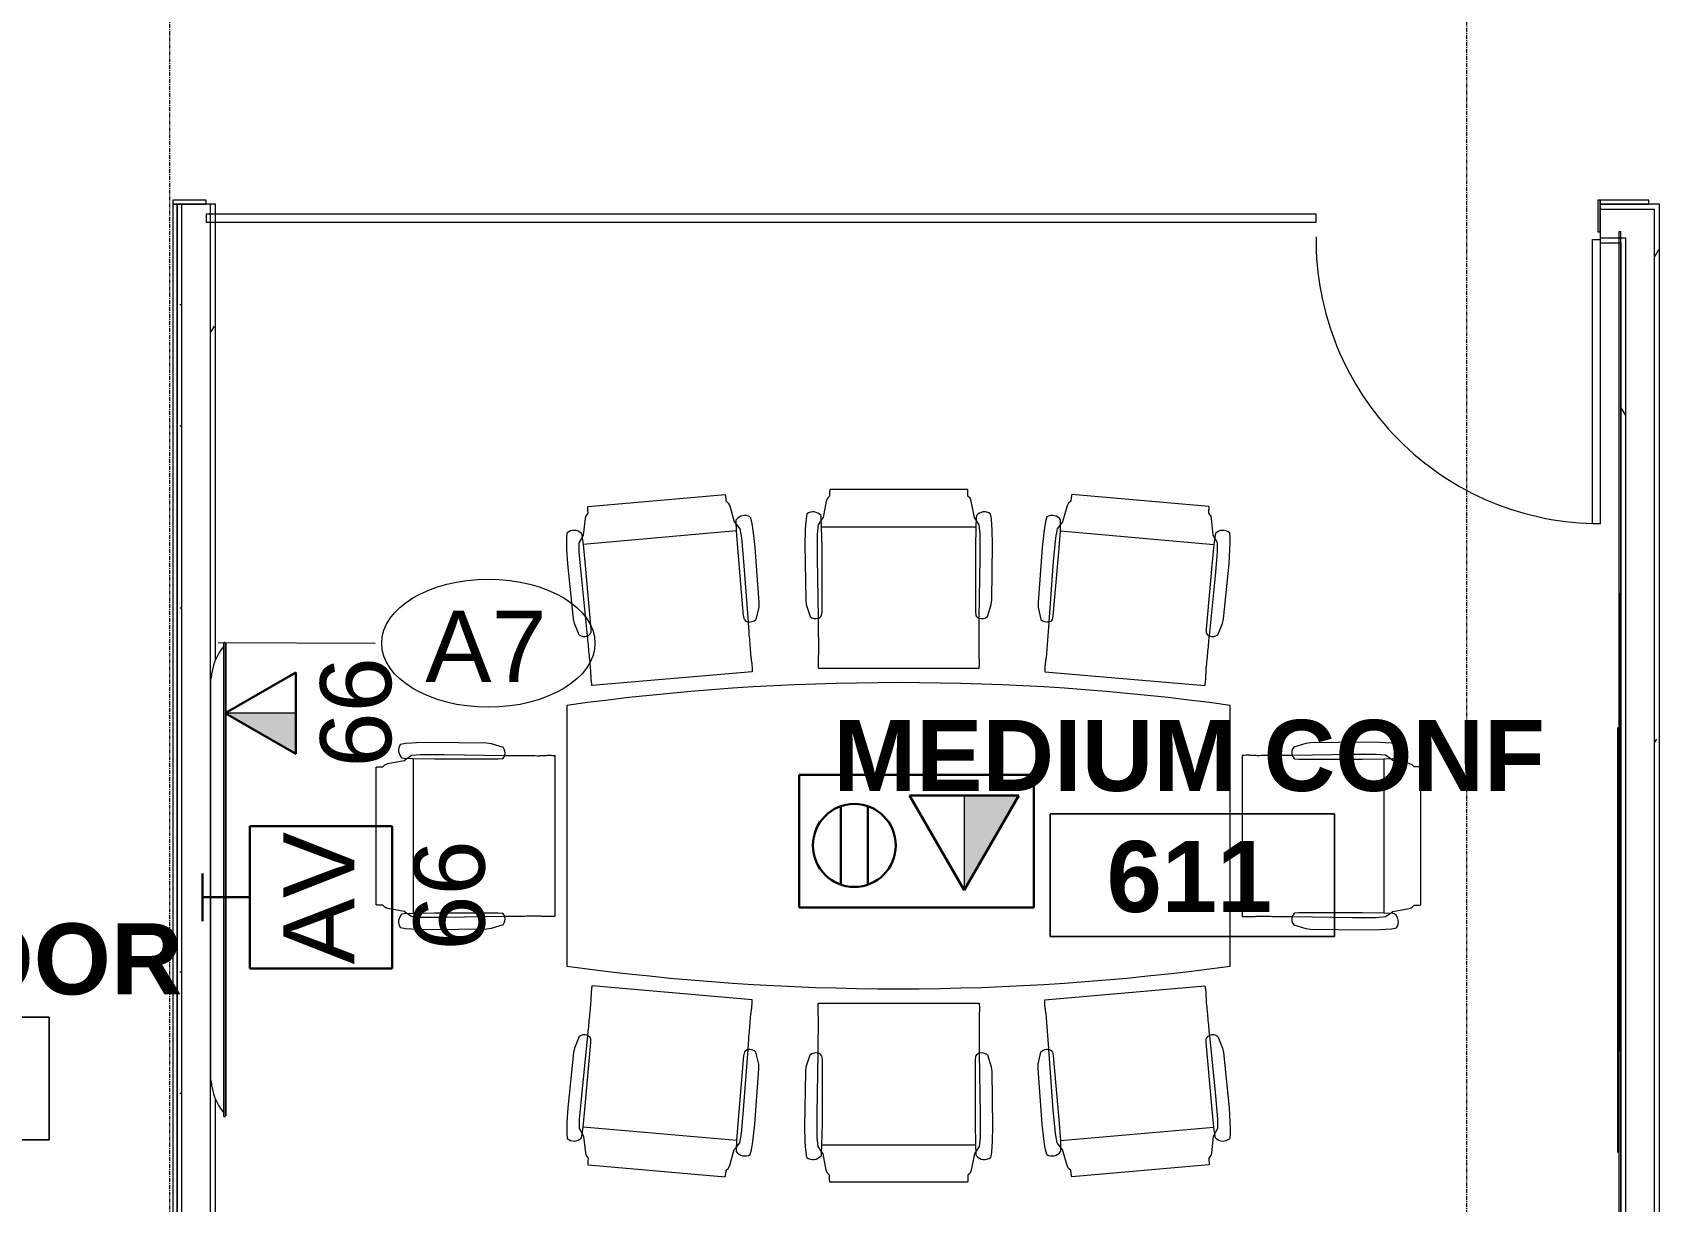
# Model space of a CAD drawing. Header units: inches. Extents: x 2468 to 4886, y -16 to 1381.
# Drawn here: x 3030.3 to 3236.4, y 362.6 to 510.6 of the extents above; entities that cross this region are included whole.
import ezdxf

# ---------------------------------------------------------------- set-up
doc = ezdxf.new("R2010")
doc.units = ezdxf.units.IN
doc.header["$MEASUREMENT"] = 0
doc.linetypes.add('Grid Line 1_2_', pattern=[0.875, 0.5, -0.125, 0.125, -0.125])
for name, color, linetype, lineweight in [('A-ANNO-NOTE', 131, 'Continuous', 30), ('A-AREA-IDEN', 2, 'Continuous', 9), ('A-DOOR', 31, 'Continuous', 13), ('A-GENM', 13, 'Continuous', 13), ('A-GLAZ-CURT', 52, 'Continuous', 9), ('A-WALL', 113, 'Continuous', 13), ('A-WALL-PATT', 111, 'Continuous', 13), ('I-FURN', 30, 'Continuous', 9), ('I-FURN-PNLS', 30, 'Continuous', 9), ('I-WALL', 2, 'Continuous', 13), ('Q-CASE', 31, 'Continuous', 13), ('Q-SPCQ', 91, 'Continuous', 9), ('Q-SPCQ-IDEN', 132, 'Continuous', 9), ('S-GRID', 1, 'Continuous', 9)]:
    doc.layers.add(name, color=color, linetype=linetype, lineweight=lineweight)
doc.styles.add('Arial', font='arial.ttf', dxfattribs={"height": 9})
doc.styles.add('Swis721 Lt BT', font='swissl.ttf', dxfattribs={"height": 9})
doc.styles.add('Swis721 Lt BT_B', font='', dxfattribs={"height": 9})
doc.styles.get('Swis721 Lt BT_B').set_extended_font_data('Swis721 Lt BT', bold=True)
pattern_1 = [(0, (0, 0), (30.72, 7.68), [1.267, -21.773, 1.267, -21.773, -122.88]), (0, (0, 0), (30.72, 7.68), [-46.08, 1.267, -44.813, 1.267, -21.773, -53.76]), (0, (0, 0), (30.72, 7.68), [-115.2, 1.267, -14.093, 1.267, -37.133]), (120, (11.52, 3.84), (-22.011075, 22.7643), [1.267, -21.773, 1.267, -21.773, -122.88]), (120, (11.52, 3.84), (-22.011075, 22.7643), [-46.08, 1.267, -44.813, 1.267, -21.773, -53.76]), (120, (11.52, 3.84), (-22.011075, 22.7643), [-115.2, 1.267, -14.093, 1.267, -37.133]), (240, (15.36, 19.2), (-8.708925, -30.4443), [1.267, -21.773, 1.267, -21.773, -122.88]), (240, (15.36, 19.2), (-8.708925, -30.4443), [-46.08, 1.267, -44.813, 1.267, -21.773, -53.76]), (240, (15.36, 19.2), (-8.708925, -30.4443), [-115.2, 1.267, -14.093, 1.267, -37.133])]

# ---------------------------------------------------------------- blocks, each defined once
blk = doc.blocks.new('Single Glass Door1 - Full Rail - Long Handle-6377834-6TH FLOOR POWER _ SIGNAL')
at = {"layer": 'A-DOOR', "lineweight": 20}
for p, q in [((17, -2), (18, -2)), ((17, -38), (17, -2)), ((18, -2.4375), (18, -38)), ((18, -38), (17, -38))]:
    blk.add_line(p, q, dxfattribs=at)
at = {"layer": 'A-DOOR', "lineweight": 9}
blk.add_arc((18, -2), 36, 179.5, 270, dxfattribs=at)
blk = doc.blocks.new('F - CONF TABLE _CURVED -8 CHAIRS_ - F - CONF TABLE _CURVED -8 CHAIRS_-6038586-6TH FLOOR POWER _ SIGNAL')
at = {"layer": 'I-FURN'}
for p, q in [((8.75, 43.85), (-8.68, 43.85)), ((-39.32, 41.68), (-21.96, 43.2)), ((-21.83, 42.36), (-21.55, 42.12)), ((-21.55, 42.12), (-21.37, 41.76)), ((-21.37, 41.76), (-20.79, 39.74)), ((-9.14, 42.36), (-9.54, 40.3)), ((-8.99, 42.74), (-9.14, 42.36)), ((-8.74, 43), (-8.99, 42.74)), ((9.06, 42.74), (8.8, 43)), ((9.13, 42.6), (9.06, 42.74)), ((9.21, 42.36), (9.13, 42.6)), ((9.61, 40.3), (9.21, 42.36)), ((21.37, 41.76), (20.79, 39.74)), ((21.55, 42.12), (21.37, 41.76)), ((21.83, 42.36), (21.55, 42.12)), ((39.32, 41.68), (21.96, 43.2)), ((-39.87, 38.07), (-39.65, 40.16)), ((-39.65, 40.16), (-39.6, 40.4)), ((-39.6, 40.4), (-39.53, 40.55)), ((-39.53, 40.55), (-39.3, 40.83)), ((-20.79, 39.74), (-20.53, 39.42)), ((-20.54, 39.76), (-20.54, 39.99)), ((-20.51, 38.59), (-20.54, 39.76)), ((-20.53, 39.42), (-20.08, 38.87)), ((-18.79, 40.36), (-18.63, 39.76)), ((-18.63, 39.76), (-18.49, 39)), ((-11.77, 39.36), (-11.8, 38.72)), ((-11.7, 40.13), (-11.77, 39.36)), ((-11.59, 40.74), (-11.7, 40.13)), ((-10.18, 39.37), (-10.28, 38.2)), ((-9.77, 39.96), (-10.18, 39.37)), ((-9.79, 40.3), (-9.81, 40.52)), ((-9.73, 39.13), (-9.79, 40.3)), ((-9.54, 40.3), (-9.77, 39.96)), ((9.84, 39.96), (9.61, 40.3)), ((9.86, 40.3), (9.79, 39.13)), ((10.24, 39.37), (9.84, 39.96)), ((9.88, 40.52), (9.86, 40.3)), ((10.35, 38.2), (10.24, 39.37)), ((11.77, 40.13), (11.66, 40.74)), ((11.84, 39.36), (11.77, 40.13)), ((11.87, 38.72), (11.84, 39.36)), ((18.63, 39.76), (18.49, 39)), ((18.79, 40.36), (18.63, 39.76)), ((20.53, 39.42), (20.08, 38.87)), ((20.51, 38.59), (20.54, 39.76)), ((20.79, 39.74), (20.53, 39.42)), ((20.54, 39.76), (20.54, 39.99)), ((39.53, 40.55), (39.3, 40.83)), ((39.6, 40.4), (39.53, 40.55)), ((39.65, 40.16), (39.6, 40.4)), ((39.87, 38.07), (39.65, 40.16)), ((-42.01, 37.72), (-41.95, 38.33)), ((-42.01, 36.94), (-42.01, 37.72)), ((-40.42, 37.09), (-40.07, 37.71)), ((-40.16, 38.27), (-40.12, 38.05)), ((-40.12, 38.05), (-39.95, 36.89)), ((-40.07, 37.71), (-39.87, 38.07)), ((-20.51, 38.59), (-39.95, 36.89)), ((-20.31, 35.92), (-20.51, 38.59)), ((-20.08, 38.87), (-19.88, 37.71)), ((-19.88, 37.71), (-19.61, 34.72)), ((-18.49, 39), (-18.4, 38.36)), ((-18.4, 38.36), (-18.19, 36.51)), ((-11.8, 38.72), (-11.85, 36.86)), ((-10.28, 38.2), (-10.28, 35.2)), ((-9.68, 36.45), (-9.73, 39.13)), ((-9.73, 39.13), (9.79, 39.13)), ((9.79, 39.13), (9.75, 36.45)), ((10.35, 35.2), (10.35, 38.2)), ((11.92, 36.86), (11.87, 38.72)), ((18.4, 38.36), (18.19, 36.51)), ((18.49, 39), (18.4, 38.36)), ((19.88, 37.71), (19.61, 34.72)), ((20.08, 38.87), (19.88, 37.71)), ((20.31, 35.92), (20.51, 38.59)), ((20.51, 38.59), (39.95, 36.89)), ((40.07, 37.71), (39.87, 38.07)), ((40.12, 38.05), (39.95, 36.89)), ((40.42, 37.09), (40.07, 37.71)), ((40.16, 38.27), (40.12, 38.05)), ((42.01, 37.72), (41.95, 38.33)), ((42.01, 36.94), (42.01, 37.72)), ((-41.98, 36.3), (-42.01, 36.94)), ((-41.87, 34.44), (-41.98, 36.3)), ((-40.42, 35.91), (-40.42, 37.09)), ((-40.16, 32.92), (-40.42, 35.91)), ((-39.95, 36.89), (-39.68, 34.22)), ((-19.61, 27.86), (-20.31, 35.92)), ((-18.19, 36.51), (-17.68, 29.53)), ((-11.85, 36.86), (-11.75, 29.86)), ((-10.28, 35.2), (-10.17, 27.54)), ((-9.68, 28.36), (-9.68, 36.45)), ((9.75, 36.45), (9.75, 28.36)), ((10.24, 27.54), (10.35, 35.2)), ((11.82, 29.86), (11.92, 36.86)), ((18.19, 36.51), (17.68, 29.53)), ((19.61, 27.86), (20.31, 35.92)), ((39.95, 36.89), (39.68, 34.22)), ((40.16, 32.92), (40.42, 35.91)), ((40.42, 35.91), (40.42, 37.09)), ((41.87, 34.44), (41.98, 36.3)), ((41.98, 36.3), (42.01, 36.94)), ((-41.16, 27.47), (-41.87, 34.44)), ((-39.68, 34.22), (-38.97, 26.17)), ((-19.61, 34.72), (-19.05, 27.08)), ((19.61, 34.72), (19.05, 27.08)), ((39.68, 34.22), (38.97, 26.17)), ((41.16, 27.47), (41.87, 34.44)), ((-39.38, 25.3), (-40.16, 32.92)), ((39.38, 25.3), (40.16, 32.92)), ((-17.69, 28.93), (-18.05, 27.39)), ((-17.68, 29.53), (-17.69, 28.93)), ((-11.75, 29.86), (-11.69, 29.27)), ((-11.69, 29.27), (-11.2, 27.76)), ((11.27, 27.76), (11.76, 29.27)), ((11.76, 29.27), (11.82, 29.86)), ((17.68, 29.53), (17.69, 28.93)), ((17.69, 28.93), (18.05, 27.39)), ((-41.05, 26.89), (-41.16, 27.47)), ((-40.43, 25.43), (-41.05, 26.89)), ((-19.51, 27.37), (-19.61, 27.86)), ((-9.74, 27.87), (-9.68, 28.36)), ((9.75, 28.36), (9.81, 27.87)), ((19.51, 27.37), (19.61, 27.86)), ((40.43, 25.43), (41.05, 26.89)), ((41.05, 26.89), (41.16, 27.47)), ((-38.97, 26.17), (-38.98, 25.67)), ((38.97, 26.17), (38.98, 25.67)), ((-18.54, 20.77), (-38.8, 19)), ((-10.14, 21.21), (10.2, 21.21)), ((18.54, 20.77), (38.8, 19)), ((-63.06, 11.59), (-62.45, 11.7)), ((-62.45, 11.7), (-61.68, 11.77)), ((-61.68, 11.77), (-61.03, 11.8)), ((-61.03, 11.8), (-59.17, 11.85)), ((-59.17, 11.85), (-52.17, 11.75)), ((-52.17, 11.75), (-51.58, 11.69)), ((-51.58, 11.69), (-50.08, 11.2)), ((51.58, 11.69), (50.08, 11.2)), ((52.17, 11.75), (51.58, 11.69)), ((59.17, 11.85), (52.17, 11.75)), ((61.03, 11.8), (59.17, 11.85)), ((61.68, 11.77), (61.03, 11.8)), ((62.45, 11.7), (61.68, 11.77)), ((63.06, 11.59), (62.45, 11.7)), ((-66.16, -8.75), (-66.16, 8.68)), ((-65.32, 8.74), (-65.06, 8.99)), ((-65.06, 8.99), (-64.68, 9.14)), ((-64.68, 9.14), (-62.61, 9.54)), ((-62.61, 9.79), (-62.84, 9.81)), ((-61.45, 9.73), (-62.61, 9.79)), ((-62.61, 9.54), (-62.28, 9.77)), ((-62.28, 9.77), (-61.68, 10.18)), ((-61.68, 10.18), (-60.52, 10.28)), ((-58.77, 9.68), (-61.45, 9.73)), ((-61.45, 9.73), (-61.45, -9.79)), ((-60.52, 10.28), (-57.52, 10.28)), ((-50.68, 9.68), (-58.77, 9.68)), ((-57.52, 10.28), (-49.85, 10.17)), ((-50.18, 9.74), (-50.68, 9.68)), ((-43.53, 10.14), (-43.53, -10.2)), ((43.53, 10.14), (43.53, -10.2)), ((57.52, 10.28), (49.85, 10.17)), ((50.18, 9.74), (50.68, 9.68)), ((50.68, 9.68), (58.77, 9.68)), ((60.52, 10.28), (57.52, 10.28)), ((58.77, 9.68), (61.45, 9.73)), ((61.68, 10.18), (60.52, 10.28)), ((61.45, 9.73), (62.61, 9.79)), ((61.45, 9.73), (61.45, -9.79)), ((62.28, 9.77), (61.68, 10.18)), ((62.61, 9.54), (62.28, 9.77)), ((62.61, 9.79), (62.84, 9.81)), ((64.68, 9.14), (62.61, 9.54)), ((65.06, 8.99), (64.68, 9.14)), ((65.32, 8.74), (65.06, 8.99)), ((66.16, -8.75), (66.16, 8.68)), ((-65.06, -9.06), (-65.32, -8.8)), ((-64.92, -9.13), (-65.06, -9.06)), ((-64.68, -9.21), (-64.92, -9.13)), ((-62.61, -9.61), (-64.68, -9.21)), ((-62.84, -9.88), (-62.61, -9.86)), ((-62.28, -9.84), (-62.61, -9.61)), ((-62.61, -9.86), (-61.45, -9.79)), ((-61.68, -10.24), (-62.28, -9.84)), ((-60.52, -10.35), (-61.68, -10.24)), ((-61.45, -9.79), (-58.77, -9.75)), ((-58.77, -9.75), (-50.68, -9.75)), ((-49.85, -10.24), (-57.52, -10.35)), ((-50.68, -9.75), (-50.18, -9.81)), ((49.85, -10.24), (57.52, -10.35)), ((50.68, -9.75), (50.18, -9.81)), ((58.77, -9.75), (50.68, -9.75)), ((61.45, -9.79), (58.77, -9.75)), ((60.52, -10.35), (61.68, -10.24)), ((62.61, -9.86), (61.45, -9.79)), ((61.68, -10.24), (62.28, -9.84)), ((62.28, -9.84), (62.61, -9.61)), ((62.61, -9.61), (64.68, -9.21)), ((62.84, -9.88), (62.61, -9.86)), ((64.68, -9.21), (64.92, -9.13)), ((64.92, -9.13), (65.06, -9.06)), ((65.06, -9.06), (65.32, -8.8)), ((-62.45, -11.77), (-63.06, -11.66)), ((-61.68, -11.84), (-62.45, -11.77)), ((-61.03, -11.87), (-61.68, -11.84)), ((-59.17, -11.92), (-61.03, -11.87)), ((-57.52, -10.35), (-60.52, -10.35)), ((-52.17, -11.82), (-59.17, -11.92)), ((-51.58, -11.76), (-52.17, -11.82)), ((-50.08, -11.27), (-51.58, -11.76)), ((50.08, -11.27), (51.58, -11.76)), ((51.58, -11.76), (52.17, -11.82)), ((52.17, -11.82), (59.17, -11.92)), ((57.52, -10.35), (60.52, -10.35)), ((59.17, -11.92), (61.03, -11.87)), ((61.03, -11.87), (61.68, -11.84)), ((61.68, -11.84), (62.45, -11.77)), ((62.45, -11.77), (63.06, -11.66)), ((-18.54, -20.77), (-38.8, -19)), ((18.54, -20.77), (38.8, -19)), ((-10.14, -21.21), (10.2, -21.21)), ((-40.43, -25.43), (-41.05, -26.89)), ((-39.38, -25.3), (-40.16, -32.92)), ((-39.68, -34.22), (-38.97, -26.17)), ((-38.97, -26.17), (-38.98, -25.67)), ((38.97, -26.17), (38.98, -25.67)), ((39.68, -34.22), (38.97, -26.17)), ((39.38, -25.3), (40.16, -32.92)), ((40.43, -25.43), (41.05, -26.89)), ((-41.16, -27.47), (-41.87, -34.44)), ((-41.05, -26.89), (-41.16, -27.47)), ((-19.61, -27.86), (-20.31, -35.92)), ((-19.61, -34.72), (-19.05, -27.08)), ((-19.51, -27.37), (-19.61, -27.86)), ((-17.69, -28.93), (-18.05, -27.39)), ((-11.69, -29.27), (-11.2, -27.76)), ((-10.28, -35.2), (-10.17, -27.54)), ((-9.74, -27.87), (-9.68, -28.36)), ((-9.68, -28.36), (-9.68, -36.45)), ((9.75, -28.36), (9.81, -27.87)), ((9.75, -36.45), (9.75, -28.36)), ((10.24, -27.54), (10.35, -35.2)), ((11.27, -27.76), (11.76, -29.27)), ((17.69, -28.93), (18.05, -27.39)), ((19.61, -34.72), (19.05, -27.08)), ((19.51, -27.37), (19.61, -27.86)), ((19.61, -27.86), (20.31, -35.92)), ((41.05, -26.89), (41.16, -27.47)), ((41.16, -27.47), (41.87, -34.44)), ((-18.19, -36.51), (-17.68, -29.53)), ((-17.68, -29.53), (-17.69, -28.93)), ((-11.85, -36.86), (-11.75, -29.86)), ((-11.75, -29.86), (-11.69, -29.27)), ((11.76, -29.27), (11.82, -29.86)), ((11.82, -29.86), (11.92, -36.86)), ((17.68, -29.53), (17.69, -28.93)), ((18.19, -36.51), (17.68, -29.53)), ((-40.16, -32.92), (-40.42, -35.91)), ((40.16, -32.92), (40.42, -35.91)), ((-41.87, -34.44), (-41.98, -36.3)), ((-39.95, -36.89), (-39.68, -34.22)), ((-19.88, -37.71), (-19.61, -34.72)), ((19.88, -37.71), (19.61, -34.72)), ((39.95, -36.89), (39.68, -34.22)), ((41.87, -34.44), (41.98, -36.3)), ((-41.98, -36.3), (-42.01, -36.94)), ((-42.01, -36.94), (-42.01, -37.72)), ((-40.42, -35.91), (-40.42, -37.09)), ((-40.42, -37.09), (-40.07, -37.71)), ((-40.12, -38.05), (-39.95, -36.89)), ((-20.51, -38.59), (-39.95, -36.89)), ((-20.31, -35.92), (-20.51, -38.59)), ((-18.4, -38.36), (-18.19, -36.51)), ((-11.8, -38.72), (-11.85, -36.86)), ((-10.28, -38.2), (-10.28, -35.2)), ((-9.68, -36.45), (-9.73, -39.13)), ((9.79, -39.13), (9.75, -36.45)), ((10.35, -35.2), (10.35, -38.2)), ((11.92, -36.86), (11.87, -38.72)), ((18.4, -38.36), (18.19, -36.51)), ((20.31, -35.92), (20.51, -38.59)), ((20.51, -38.59), (39.95, -36.89)), ((40.12, -38.05), (39.95, -36.89)), ((40.42, -37.09), (40.07, -37.71)), ((40.42, -35.91), (40.42, -37.09)), ((41.98, -36.3), (42.01, -36.94)), ((42.01, -36.94), (42.01, -37.72)), ((-42.01, -37.72), (-41.95, -38.33)), ((-40.16, -38.27), (-40.12, -38.05)), ((-40.07, -37.71), (-39.87, -38.07)), ((-39.87, -38.07), (-39.65, -40.16)), ((-20.51, -38.59), (-20.54, -39.76)), ((-20.53, -39.42), (-20.08, -38.87)), ((-20.08, -38.87), (-19.88, -37.71)), ((-18.63, -39.76), (-18.49, -39)), ((-18.49, -39), (-18.4, -38.36)), ((-11.77, -39.36), (-11.8, -38.72)), ((-10.18, -39.37), (-10.28, -38.2)), ((-9.73, -39.13), (-9.79, -40.3)), ((-9.73, -39.13), (9.79, -39.13)), ((9.86, -40.3), (9.79, -39.13)), ((10.35, -38.2), (10.24, -39.37)), ((11.87, -38.72), (11.84, -39.36)), ((18.49, -39), (18.4, -38.36)), ((18.63, -39.76), (18.49, -39)), ((20.08, -38.87), (19.88, -37.71)), ((20.53, -39.42), (20.08, -38.87)), ((20.51, -38.59), (20.54, -39.76)), ((39.87, -38.07), (39.65, -40.16)), ((40.07, -37.71), (39.87, -38.07)), ((40.16, -38.27), (40.12, -38.05)), ((42.01, -37.72), (41.95, -38.33)), ((-39.65, -40.16), (-39.6, -40.4)), ((-39.6, -40.4), (-39.53, -40.55)), ((-39.53, -40.55), (-39.3, -40.83)), ((-21.37, -41.76), (-20.79, -39.74)), ((-20.79, -39.74), (-20.53, -39.42)), ((-20.54, -39.76), (-20.54, -39.99)), ((-18.79, -40.36), (-18.63, -39.76)), ((-11.7, -40.13), (-11.77, -39.36)), ((-11.59, -40.74), (-11.7, -40.13)), ((-9.77, -39.96), (-10.18, -39.37)), ((-9.79, -40.3), (-9.81, -40.52)), ((-9.54, -40.3), (-9.77, -39.96)), ((-9.14, -42.36), (-9.54, -40.3)), ((9.61, -40.3), (9.21, -42.36)), ((9.84, -39.96), (9.61, -40.3)), ((10.24, -39.37), (9.84, -39.96)), ((9.88, -40.52), (9.86, -40.3)), ((11.77, -40.13), (11.66, -40.74)), ((11.84, -39.36), (11.77, -40.13)), ((18.79, -40.36), (18.63, -39.76)), ((20.79, -39.74), (20.53, -39.42)), ((20.54, -39.76), (20.54, -39.99)), ((21.37, -41.76), (20.79, -39.74)), ((39.53, -40.55), (39.3, -40.83)), ((39.6, -40.4), (39.53, -40.55)), ((39.65, -40.16), (39.6, -40.4)), ((-39.32, -41.68), (-21.96, -43.2)), ((-21.83, -42.36), (-21.55, -42.12)), ((-21.55, -42.12), (-21.37, -41.76)), ((-8.99, -42.74), (-9.14, -42.36)), ((-8.74, -43), (-8.99, -42.74)), ((9.06, -42.74), (8.8, -43)), ((9.13, -42.6), (9.06, -42.74)), ((9.21, -42.36), (9.13, -42.6)), ((21.55, -42.12), (21.37, -41.76)), ((21.83, -42.36), (21.55, -42.12)), ((39.32, -41.68), (21.96, -43.2)), ((8.75, -43.85), (-8.68, -43.85))]:
    blk.add_line(p, q, dxfattribs=at)
for centre, radius, start, end in [((-19.46, 39.23), 1.32, 59.065, 144.935), ((-10.82, 39.68), 1.32, 40.065, 125.935), ((10.89, 39.68), 1.32, 54.065, 139.935), ((19.46, 39.23), 1.32, 35.065, 120.935), ((-41.09, 37.34), 1.32, 45.065, 130.935), ((41.09, 37.34), 1.32, 49.065, 134.935), ((-18.89, 27.84), 0.781, 217.3218, 258.1534), ((-18.84, 28.18), 1.12, 258.9109, 315.257), ((-10.48, 28.61), 1.12, 229.743, 286.0891), ((-10.4, 28.28), 0.781, 286.8466, 327.6782), ((10.47, 28.28), 0.781, 212.3218, 253.1534), ((10.55, 28.61), 1.12, 253.9109, 310.257), ((18.84, 28.18), 1.12, 224.743, 281.0891), ((18.89, 27.84), 0.781, 281.8466, 322.6782), ((-39.79, 26.34), 1.12, 234.743, 291.0891), ((-39.68, 26.03), 0.781, 291.8466, 332.6782), ((39.68, 26.03), 0.781, 207.3218, 248.1534), ((39.79, 26.34), 1.12, 248.9109, 305.257), ((-61.99, 10.82), 1.32, 144.065, 229.935), ((-50.93, 10.48), 1.12, 343.9109, 40.257), ((50.93, 10.48), 1.12, 139.743, 196.0891), ((61.99, 10.82), 1.32, 310.065, 35.935), ((-50.6, 10.4), 0.781, 302.3218, 343.1534), ((50.6, 10.4), 0.781, 196.8466, 237.6782), ((-61.99, -10.89), 1.32, 130.065, 215.935), ((-50.6, -10.47), 0.781, 16.8466, 57.6782), ((-50.93, -10.55), 1.12, 319.743, 16.0891), ((50.93, -10.55), 1.12, 163.9109, 220.257), ((50.6, -10.47), 0.781, 122.3218, 163.1534), ((61.99, -10.89), 1.32, 324.065, 49.935), ((-39.79, -26.34), 1.12, 68.9109, 125.257), ((-39.68, -26.03), 0.781, 27.3218, 68.1534), ((39.68, -26.03), 0.781, 111.8466, 152.6782), ((39.79, -26.34), 1.12, 54.743, 111.0891), ((-18.89, -27.84), 0.781, 101.8466, 142.6782), ((-18.84, -28.18), 1.12, 44.743, 101.0891), ((-10.48, -28.61), 1.12, 73.9109, 130.257), ((-10.4, -28.28), 0.781, 32.3218, 73.1534), ((10.47, -28.28), 0.781, 106.8466, 147.6782), ((10.55, -28.61), 1.12, 49.743, 106.0891), ((18.84, -28.18), 1.12, 78.9109, 135.257), ((18.89, -27.84), 0.781, 37.3218, 78.1534), ((-41.09, -37.34), 1.32, 229.065, 314.935), ((41.09, -37.34), 1.32, 225.065, 310.935), ((-19.46, -39.23), 1.32, 215.065, 300.935), ((-10.82, -39.68), 1.32, 234.065, 319.935), ((10.89, -39.68), 1.32, 220.065, 305.935), ((19.46, -39.23), 1.32, 239.065, 324.935)]:
    blk.add_arc(centre, radius, start, end, dxfattribs=at)
for points, knots in [([(-8.68, 43.85), (-8.68, 43.84), (-8.69, 43.82), (-8.7, 43.78), (-8.71, 43.71), (-8.71, 43.62), (-8.72, 43.52), (-8.73, 43.37), (-8.73, 43.19), (-8.74, 43.05), (-8.74, 43)], [0, 0, 0, 0, 0.111111, 0.222222, 0.333333, 0.444444, 0.555556, 0.666667, 0.888889, 1, 1, 1, 1]), ([(8.8, 43), (8.8, 43.2), (8.79, 43.47), (8.78, 43.69), (8.77, 43.78), (8.76, 43.82), (8.75, 43.84), (8.75, 43.85)], [0, 0, 0, 0, 0.444444, 0.666667, 0.777778, 0.888889, 1, 1, 1, 1]), ([(-39.3, 40.83), (-39.31, 40.88), (-39.32, 41.02), (-39.33, 41.2), (-39.33, 41.35), (-39.34, 41.45), (-39.34, 41.54), (-39.33, 41.61), (-39.33, 41.65), (-39.32, 41.67), (-39.32, 41.68)], [-1, -1, -1, -1, -0.888889, -0.666667, -0.555556, -0.444444, -0.333333, -0.222222, -0.111111, 0, 0, 0, 0]), ([(-21.96, 43.2), (-21.95, 43.19), (-21.95, 43.17), (-21.93, 43.13), (-21.92, 43.04), (-21.88, 42.82), (-21.85, 42.55), (-21.83, 42.36)], [-1, -1, -1, -1, -0.888889, -0.777778, -0.666667, -0.444444, 0, 0, 0, 0]), ([(21.96, 43.2), (21.95, 43.19), (21.95, 43.17), (21.93, 43.13), (21.92, 43.06), (21.91, 42.98), (21.89, 42.88), (21.87, 42.73), (21.85, 42.55), (21.83, 42.41), (21.83, 42.36)], [0, 0, 0, 0, 0.111111, 0.222222, 0.333333, 0.444444, 0.555556, 0.666667, 0.888889, 1, 1, 1, 1]), ([(39.3, 40.83), (39.32, 41.02), (39.33, 41.3), (39.34, 41.52), (39.33, 41.61), (39.33, 41.65), (39.32, 41.67), (39.32, 41.68)], [0, 0, 0, 0, 0.444444, 0.666667, 0.777778, 0.888889, 1, 1, 1, 1]), ([(-18.57, 21.71), (-18.56, 21.6), (-18.54, 21.39), (-18.53, 21.16), (-18.52, 21.02), (-18.52, 20.93), (-18.52, 20.86), (-18.52, 20.81), (-18.53, 20.78), (-18.53, 20.77), (-18.54, 20.77)], [-1, -1, -1, -1, -0.727273, -0.545455, -0.454545, -0.363636, -0.272727, -0.181818, -0.090909, 0, 0, 0, 0]), ([(-10.18, 22.15), (-10.18, 22.07), (-10.18, 21.91), (-10.18, 21.58), (-10.16, 21.28), (-10.14, 21.21), (-10.14, 21.21)], [0, 0, 0, 0, 0.181818, 0.363636, 0.727273, 1, 1, 1, 1]), ([(10.2, 21.21), (10.21, 21.21), (10.21, 21.22), (10.22, 21.25), (10.23, 21.3), (10.23, 21.37), (10.24, 21.46), (10.25, 21.59), (10.25, 21.82), (10.25, 22.03), (10.25, 22.15)], [0, 0, 0, 0, 0.090909, 0.181818, 0.272727, 0.363636, 0.454545, 0.545455, 0.727273, 1, 1, 1, 1]), ([(18.57, 21.71), (18.57, 21.63), (18.55, 21.47), (18.52, 21.15), (18.52, 20.85), (18.53, 20.77), (18.54, 20.77)], [0, 0, 0, 0, 0.181818, 0.363636, 0.727273, 1, 1, 1, 1]), ([(-38.8, 19), (-38.81, 19), (-38.83, 19.07), (-38.87, 19.37), (-38.91, 19.69), (-38.92, 19.85), (-38.92, 19.93)], [-1, -1, -1, -1, -0.727273, -0.363636, -0.181818, 0, 0, 0, 0]), ([(38.8, 19), (38.8, 19), (38.81, 19.01), (38.82, 19.04), (38.83, 19.09), (38.84, 19.16), (38.86, 19.24), (38.87, 19.37), (38.9, 19.61), (38.92, 19.82), (38.92, 19.93)], [0, 0, 0, 0, 0.090909, 0.181818, 0.272727, 0.363636, 0.454545, 0.545455, 0.727273, 1, 1, 1, 1]), ([(-66.16, 8.68), (-66.16, 8.68), (-66.14, 8.69), (-66.09, 8.7), (-66, 8.71), (-65.78, 8.73), (-65.51, 8.73), (-65.32, 8.74)], [-1, -1, -1, -1, -0.888889, -0.777778, -0.666667, -0.444444, 0, 0, 0, 0]), ([(-44.47, 10.18), (-44.35, 10.18), (-44.14, 10.18), (-43.91, 10.18), (-43.77, 10.17), (-43.69, 10.17), (-43.62, 10.16), (-43.56, 10.15), (-43.53, 10.14), (-43.53, 10.14), (-43.53, 10.14)], [-1, -1, -1, -1, -0.727273, -0.545455, -0.454545, -0.363636, -0.272727, -0.181818, -0.090909, 0, 0, 0, 0]), ([(44.47, 10.18), (44.39, 10.18), (44.23, 10.18), (43.9, 10.18), (43.6, 10.16), (43.53, 10.14), (43.53, 10.14)], [0, 0, 0, 0, 0.181818, 0.363636, 0.727273, 1, 1, 1, 1]), ([(66.16, 8.68), (66.16, 8.68), (66.14, 8.69), (66.09, 8.7), (66.03, 8.71), (65.94, 8.71), (65.84, 8.72), (65.69, 8.73), (65.51, 8.73), (65.37, 8.74), (65.32, 8.74)], [0, 0, 0, 0, 0.111111, 0.222222, 0.333333, 0.444444, 0.555556, 0.666667, 0.888889, 1, 1, 1, 1]), ([(-65.32, -8.8), (-65.37, -8.8), (-65.51, -8.8), (-65.69, -8.8), (-65.84, -8.79), (-65.94, -8.78), (-66.03, -8.78), (-66.09, -8.77), (-66.14, -8.76), (-66.16, -8.75), (-66.16, -8.75)], [-1, -1, -1, -1, -0.888889, -0.666667, -0.555556, -0.444444, -0.333333, -0.222222, -0.111111, 0, 0, 0, 0]), ([(-43.53, -10.2), (-43.53, -10.21), (-43.6, -10.23), (-43.9, -10.25), (-44.23, -10.25), (-44.39, -10.25), (-44.47, -10.25)], [-1, -1, -1, -1, -0.727273, -0.363636, -0.181818, 0, 0, 0, 0]), ([(43.53, -10.2), (43.53, -10.21), (43.53, -10.21), (43.56, -10.22), (43.62, -10.23), (43.69, -10.23), (43.77, -10.24), (43.91, -10.25), (44.14, -10.25), (44.35, -10.25), (44.47, -10.25)], [0, 0, 0, 0, 0.090909, 0.181818, 0.272727, 0.363636, 0.454545, 0.545455, 0.727273, 1, 1, 1, 1]), ([(65.32, -8.8), (65.51, -8.8), (65.78, -8.79), (66, -8.78), (66.09, -8.77), (66.14, -8.76), (66.16, -8.75), (66.16, -8.75)], [0, 0, 0, 0, 0.444444, 0.666667, 0.777778, 0.888889, 1, 1, 1, 1]), ([(-38.8, -19), (-38.8, -19), (-38.81, -19.01), (-38.82, -19.04), (-38.83, -19.09), (-38.84, -19.16), (-38.86, -19.24), (-38.87, -19.37), (-38.9, -19.61), (-38.92, -19.82), (-38.92, -19.93)], [0, 0, 0, 0, 0.090909, 0.181818, 0.272727, 0.363636, 0.454545, 0.545455, 0.727273, 1, 1, 1, 1]), ([(38.8, -19), (38.81, -19), (38.83, -19.07), (38.87, -19.37), (38.91, -19.69), (38.92, -19.85), (38.92, -19.93)], [-1, -1, -1, -1, -0.727273, -0.363636, -0.181818, 0, 0, 0, 0]), ([(-18.57, -21.71), (-18.57, -21.63), (-18.55, -21.47), (-18.52, -21.15), (-18.52, -20.85), (-18.53, -20.77), (-18.54, -20.77)], [0, 0, 0, 0, 0.181818, 0.363636, 0.727273, 1, 1, 1, 1]), ([(-10.18, -22.15), (-10.18, -22.03), (-10.18, -21.82), (-10.18, -21.59), (-10.17, -21.46), (-10.17, -21.37), (-10.16, -21.3), (-10.15, -21.25), (-10.14, -21.22), (-10.14, -21.21), (-10.14, -21.21)], [-1, -1, -1, -1, -0.727273, -0.545455, -0.454545, -0.363636, -0.272727, -0.181818, -0.090909, 0, 0, 0, 0]), ([(10.2, -21.21), (10.21, -21.21), (10.23, -21.28), (10.25, -21.58), (10.25, -21.91), (10.25, -22.07), (10.25, -22.15)], [-1, -1, -1, -1, -0.727273, -0.363636, -0.181818, 0, 0, 0, 0]), ([(18.57, -21.71), (18.56, -21.6), (18.54, -21.39), (18.53, -21.16), (18.52, -21.02), (18.52, -20.93), (18.52, -20.86), (18.52, -20.81), (18.53, -20.78), (18.53, -20.77), (18.54, -20.77)], [-1, -1, -1, -1, -0.727273, -0.545455, -0.454545, -0.363636, -0.272727, -0.181818, -0.090909, 0, 0, 0, 0]), ([(-39.3, -40.83), (-39.32, -41.02), (-39.33, -41.3), (-39.34, -41.52), (-39.33, -41.61), (-39.33, -41.65), (-39.32, -41.67), (-39.32, -41.68)], [0, 0, 0, 0, 0.444444, 0.666667, 0.777778, 0.888889, 1, 1, 1, 1]), ([(39.3, -40.83), (39.31, -40.88), (39.32, -41.02), (39.33, -41.2), (39.33, -41.35), (39.34, -41.45), (39.34, -41.54), (39.33, -41.61), (39.33, -41.65), (39.32, -41.67), (39.32, -41.68)], [-1, -1, -1, -1, -0.888889, -0.666667, -0.555556, -0.444444, -0.333333, -0.222222, -0.111111, 0, 0, 0, 0]), ([(-21.96, -43.2), (-21.95, -43.19), (-21.95, -43.17), (-21.93, -43.13), (-21.92, -43.06), (-21.91, -42.98), (-21.89, -42.88), (-21.87, -42.73), (-21.85, -42.55), (-21.83, -42.41), (-21.83, -42.36)], [0, 0, 0, 0, 0.111111, 0.222222, 0.333333, 0.444444, 0.555556, 0.666667, 0.888889, 1, 1, 1, 1]), ([(-8.68, -43.85), (-8.68, -43.84), (-8.69, -43.82), (-8.7, -43.78), (-8.71, -43.69), (-8.73, -43.47), (-8.73, -43.2), (-8.74, -43)], [-1, -1, -1, -1, -0.888889, -0.777778, -0.666667, -0.444444, 0, 0, 0, 0]), ([(8.8, -43), (8.8, -43.05), (8.8, -43.19), (8.8, -43.37), (8.79, -43.52), (8.78, -43.62), (8.78, -43.71), (8.77, -43.78), (8.76, -43.82), (8.75, -43.84), (8.75, -43.85)], [-1, -1, -1, -1, -0.888889, -0.666667, -0.555556, -0.444444, -0.333333, -0.222222, -0.111111, 0, 0, 0, 0]), ([(21.96, -43.2), (21.95, -43.19), (21.95, -43.17), (21.93, -43.13), (21.92, -43.04), (21.88, -42.82), (21.85, -42.55), (21.83, -42.36)], [-1, -1, -1, -1, -0.888889, -0.777778, -0.666667, -0.444444, 0, 0, 0, 0])]:
    blk.add_open_spline(points, degree=3, knots=knots, dxfattribs=at)
for points in [[(-19.05, 27.08), (-19, 26.35), (-18.89, 24.89), (-18.77, 23.41), (-18.71, 22.67)], [(-10.17, 27.54), (-10.16, 26.81), (-10.15, 25.34), (-10.14, 23.86), (-10.13, 23.12)], [(10.2, 23.12), (10.2, 23.86), (10.21, 25.34), (10.23, 26.81), (10.24, 27.54)], [(19.05, 27.08), (19, 26.35), (18.89, 24.89), (18.77, 23.41), (18.71, 22.67)], [(-38.96, 20.9), (-39.03, 21.64), (-39.17, 23.11), (-39.31, 24.57), (-39.38, 25.3)], [(38.96, 20.9), (39.03, 21.64), (39.17, 23.11), (39.31, 24.57), (39.38, 25.3)], [(-18.71, 22.67), (-18.68, 22.52), (-18.64, 22.2), (-18.6, 21.88), (-18.57, 21.71)], [(-10.13, 23.12), (-10.14, 22.96), (-10.16, 22.64), (-10.17, 22.31), (-10.18, 22.15)], [(10.25, 22.15), (10.24, 22.31), (10.23, 22.64), (10.21, 22.96), (10.2, 23.12)], [(18.71, 22.67), (18.68, 22.52), (18.64, 22.2), (18.6, 21.88), (18.57, 21.71)], [(-38.92, 19.93), (-38.93, 20.1), (-38.94, 20.42), (-38.96, 20.74), (-38.96, 20.9)], [(38.92, 19.93), (38.93, 20.1), (38.94, 20.42), (38.96, 20.74), (38.96, 20.9)], [(-49.85, 10.17), (-49.12, 10.16), (-47.66, 10.15), (-46.18, 10.14), (-45.44, 10.13)], [(-45.44, 10.13), (-45.28, 10.14), (-44.96, 10.16), (-44.63, 10.17), (-44.47, 10.18)], [(45.44, 10.13), (45.28, 10.14), (44.96, 10.16), (44.63, 10.17), (44.47, 10.18)], [(49.85, 10.17), (49.12, 10.16), (47.66, 10.15), (46.18, 10.14), (45.44, 10.13)], [(-45.44, -10.2), (-46.18, -10.2), (-47.66, -10.21), (-49.12, -10.23), (-49.85, -10.24)], [(-44.47, -10.25), (-44.63, -10.24), (-44.96, -10.23), (-45.28, -10.21), (-45.44, -10.2)], [(44.47, -10.25), (44.63, -10.24), (44.96, -10.23), (45.28, -10.21), (45.44, -10.2)], [(45.44, -10.2), (46.18, -10.2), (47.66, -10.21), (49.12, -10.23), (49.85, -10.24)], [(-38.92, -19.93), (-38.93, -20.1), (-38.94, -20.42), (-38.96, -20.74), (-38.96, -20.9)], [(38.92, -19.93), (38.93, -20.1), (38.94, -20.42), (38.96, -20.74), (38.96, -20.9)], [(-38.96, -20.9), (-39.03, -21.64), (-39.17, -23.11), (-39.31, -24.57), (-39.38, -25.3)], [(-18.71, -22.67), (-18.68, -22.52), (-18.64, -22.2), (-18.6, -21.88), (-18.57, -21.71)], [(-10.13, -23.12), (-10.14, -22.96), (-10.16, -22.64), (-10.17, -22.31), (-10.18, -22.15)], [(10.25, -22.15), (10.24, -22.31), (10.23, -22.64), (10.21, -22.96), (10.2, -23.12)], [(18.71, -22.67), (18.68, -22.52), (18.64, -22.2), (18.6, -21.88), (18.57, -21.71)], [(38.96, -20.9), (39.03, -21.64), (39.17, -23.11), (39.31, -24.57), (39.38, -25.3)], [(-19.05, -27.08), (-19, -26.35), (-18.89, -24.89), (-18.77, -23.41), (-18.71, -22.67)], [(-10.17, -27.54), (-10.16, -26.81), (-10.15, -25.34), (-10.14, -23.86), (-10.13, -23.12)], [(10.2, -23.12), (10.2, -23.86), (10.21, -25.34), (10.23, -26.81), (10.24, -27.54)], [(19.05, -27.08), (19, -26.35), (18.89, -24.89), (18.77, -23.41), (18.71, -22.67)]]:
    blk.add_open_spline(points, degree=3, dxfattribs=at)
at = {"layer": 'I-FURN-PNLS'}
for p, q in [((-42, 16.5), (-42, -16.5)), ((42, -16.5), (42, 16.5))]:
    blk.add_line(p, q, dxfattribs=at)
for centre, start, end in [((0, -288.75), 82.1657, 97.8343), ((0, 288.75), 262.1657, 277.8343)]:
    blk.add_arc(centre, 308.13, start, end, dxfattribs=at)
blk = doc.blocks.new('System Panel - Glazed-5942870-6TH FLOOR POWER _ SIGNAL')
at = {"layer": 'A-GLAZ-CURT', "lineweight": 13}
for p, q in [((70.28, 0.5), (-70.28, 0.5)), ((-70.28, 0.5), (-70.28, -0.5)), ((70.28, -0.5), (70.28, 0.5)), ((-70.28, -0.5), (70.28, -0.5))]:
    blk.add_line(p, q, dxfattribs=at)
blk = doc.blocks.new('Conference Wood wall - Conference Wood wall-6080570-6TH FLOOR POWER _ SIGNAL')
at = {"layer": 'Q-CASE', "lineweight": 20}
for p, q in [((3048.1, 488.87), (3048.1, 276.3)), ((3048.64, 488.87), (3048.1, 488.87)), ((3048.64, 276.3), (3048.64, 488.87)), ((3048.1, 276.3), (3048.64, 276.3))]:
    blk.add_line(p, q, dxfattribs=at)
blk = doc.blocks.new('Conference Wood wall2 - Conference Wood wall-6081627-6TH FLOOR POWER _ SIGNAL')
at = {"layer": 'Q-CASE', "lineweight": 20}
for p, q in [((3052.1, 488.87), (3052.1, 488.37)), ((3056.33, 488.87), (3052.1, 488.87)), ((3052.1, 488.37), (3056.33, 488.37)), ((3056.33, 488.37), (3056.33, 488.87))]:
    blk.add_line(p, q, dxfattribs=at)
blk = doc.blocks.new('Conference Wood wall3 - Conference Wood wall-6081694-6TH FLOOR POWER _ SIGNAL')
at = {"layer": 'Q-CASE', "lineweight": 20}
for p, q in [((3052.89, 488.87), (3052.89, 488.37)), ((3059.05, 488.87), (3052.89, 488.87)), ((3052.89, 488.37), (3059.05, 488.37)), ((3059.05, 488.37), (3059.05, 488.87))]:
    blk.add_line(p, q, dxfattribs=at)
blk = doc.blocks.new('Conference Wood wall19 - Conference Wood wall-6225557-6TH FLOOR POWER _ SIGNAL')
at = {"layer": 'Q-CASE', "lineweight": 20}
for p, q in [((3231.26, 485.37), (3231.26, 335.64)), ((3231.51, 485.37), (3231.26, 485.37)), ((3231.51, 335.64), (3231.51, 485.37)), ((3231.26, 335.64), (3231.51, 335.64))]:
    blk.add_line(p, q, dxfattribs=at)
blk = doc.blocks.new('Conference Wood wall20 - Conference Wood wall-6225785-6TH FLOOR POWER _ SIGNAL')
at = {"layer": 'Q-CASE', "lineweight": 20}
for p, q in [((3052.98, 488.94), (3052.98, 488.65)), ((3056.98, 488.94), (3052.98, 488.94)), ((3052.98, 488.65), (3056.98, 488.65)), ((3056.98, 488.65), (3056.98, 488.94))]:
    blk.add_line(p, q, dxfattribs=at)
blk = doc.blocks.new('A-Flat_Screen_TV - OLED 65B6P 65_-6243662-6TH FLOOR POWER _ SIGNAL')
at = {"layer": 'Q-SPCQ'}
for p, q in [((-29.94, 0.06), (29.94, 0.06)), ((-29.94, 0.06), (-29.94, 0)), ((29.94, 0), (29.94, 0.06)), ((-30, 0), (30, 0)), ((-30, 0), (-30, -0.19)), ((30, -0.19), (-30, -0.19)), ((25.5, -1.81), (-25.5, -1.81)), ((30, -0.19), (30, 0))]:
    blk.add_line(p, q, dxfattribs=at)
for centre, start, end in [((-24.9, 5.58), 231.0344, 265.3628), ((24.9, 5.58), 274.6372, 308.9656)]:
    blk.add_arc(centre, 7.41, start, end, dxfattribs=at)
blk = doc.blocks.new('Appliance_Specialty Equipment Tag - Standard-3515593-6TH FLOOR POWER _ SIGNAL')
at = {"layer": 'Q-SPCQ-IDEN'}
blk.add_ellipse((-0.0499, 0.0037), major_axis=(-0.1406, 0), ratio=0.600473, dxfattribs=at)
blk = doc.blocks.new('Room Tag - Room Name and Number-3379422-6TH FLOOR POWER _ SIGNAL')
at = {"layer": 'A-AREA-IDEN'}
for p, q in [((-0.1881, -0.1636), (-0.1881, -0.0018)), ((-0.1881, -0.0018), (0.1869, -0.0018)), ((0.1869, -0.0018), (-0.1881, -0.0018)), ((-0.1881, -0.0018), (-0.1881, -0.1636)), ((0.1869, -0.0018), (0.1869, -0.1636)), ((0.1869, -0.1636), (0.1869, -0.0018)), ((0.1869, -0.1636), (-0.1881, -0.1636)), ((-0.1881, -0.1636), (0.1869, -0.1636))]:
    blk.add_line(p, q, dxfattribs=at)

msp = doc.modelspace()

# ---------------------------------------------------------------- hatches: boundary and pattern name
at = {"layer": 'A-ANNO-NOTE', "lineweight": 9}
for points in [[(3063.68, 419.27), (3063.68, 424.43), (3054.75, 424.43)], [(3148.33, 402.02), (3155.26, 414.02), (3148.33, 414.02), (3148.33, 408.66)]]:
    msp.add_hatch(color=256, dxfattribs=at).paths.add_polyline_path(points, flags=0)
at = {"layer": 'A-WALL-PATT', "lineweight": 9}
h = msp.add_hatch(dxfattribs=at)
h.set_pattern_fill('FP_1', color=256, style=0, pattern_type=2)
h.set_pattern_definition(pattern_1)
h.paths.add_polyline_path([(3049.27, 335.13), (3049.27, 488.87), (3048.64, 488.87), (3048.64, 335.13)], flags=0)
h = msp.add_hatch(dxfattribs=at)
h.set_pattern_fill('FP_1', color=256, style=0, pattern_type=2)
h.set_pattern_definition(pattern_1)
h.paths.add_polyline_path([(3052.89, 335.13), (3053.52, 335.13), (3053.52, 375.64), (3053.2, 376.42), (3052.94, 377.88), (3052.94, 428.88), (3053.2, 430.33), (3053.52, 431.12), (3053.52, 486.62), (3052.89, 486.62), (3052.89, 373.82)], flags=0)
h.paths.add_polyline_path([(3053.52, 487.62), (3053.52, 488.87), (3052.89, 488.87), (3052.89, 487.62)], flags=0)
h = msp.add_hatch(dxfattribs=at)
h.set_pattern_fill('FP_1', color=256, style=0, pattern_type=2)
h.set_pattern_definition(pattern_1)
h.paths.add_polyline_path([(3236.39, 300.18), (3236.39, 488.87), (3235.76, 488.87), (3235.76, 300.18)], flags=0)
h = msp.add_hatch(dxfattribs=at)
h.set_pattern_fill('FP_1', color=256, style=0, pattern_type=2)
h.set_pattern_definition(pattern_1)
h.paths.add_polyline_path([(3232.14, 300.18), (3232.14, 328.5), (3231.51, 328.5), (3231.51, 300.18)], flags=0)
h.paths.add_polyline_path([(3232.14, 334.5), (3232.14, 484.62), (3231.51, 484.62), (3231.51, 334.5)], flags=0)

# ---------------------------------------------------------------- linework, layer by layer
at = {"layer": 'A-ANNO-NOTE'}
for p, q in [((3054.75, 424.43), (3063.68, 429.59)), ((3063.68, 429.59), (3063.68, 419.27)), ((3054.75, 424.43), (3063.68, 419.27)), ((3127.45, 416.64), (3157.16, 416.64)), ((3127.45, 399.83), (3127.45, 416.64)), ((3157.16, 416.64), (3157.16, 399.83)), ((3132.73, 402.72), (3132.73, 412.66)), ((3136.11, 402.72), (3136.11, 412.66)), ((3141.4, 414.02), (3155.26, 414.02)), ((3148.33, 402.02), (3141.4, 414.02)), ((3155.26, 414.02), (3148.33, 402.02)), ((3057.87, 410.12), (3057.87, 392.12)), ((3075.87, 410.12), (3057.87, 410.12)), ((3075.87, 392.12), (3075.87, 410.12)), ((3051.87, 398.12), (3051.87, 404.12)), ((3051.87, 401.12), (3057.87, 401.12)), ((3157.16, 399.83), (3127.45, 399.83)), ((3057.87, 392.12), (3075.87, 392.12))]:
    msp.add_line(p, q, dxfattribs=at)
at = {"layer": 'A-ANNO-NOTE', "lineweight": 9}
for p, q in [((3054.75, 424.43), (3063.68, 419.27)), ((3063.68, 424.43), (3054.75, 424.43)), ((3063.68, 419.27), (3063.68, 424.43)), ((3148.33, 414.02), (3148.33, 402.02)), ((3148.33, 402.02), (3155.26, 414.02)), ((3155.26, 414.02), (3148.33, 414.02))]:
    msp.add_line(p, q, dxfattribs=at)
at = {"layer": 'A-ANNO-NOTE'}
msp.add_circle((3134.42, 407.69), 5.25, dxfattribs=at)
at = {"layer": 'A-GENM', "lineweight": 9}
for p, q in [((3231.36, 381.65), (3231.36, 439.65)), ((3231.11, 368.83), (3231.11, 422.64)), ((3231.11, 422.64), (3231.11, 368.83))]:
    msp.add_line(p, q, dxfattribs=at)
at = {"layer": 'A-WALL'}
for p, q in [((3049.27, 335.13), (3049.27, 488.87)), ((3052.89, 335.13), (3052.89, 488.87)), ((3228.89, 488.24), (3235.76, 488.24)), ((3235.76, 300.18), (3235.76, 488.24)), ((3228.89, 484.62), (3232.14, 484.62)), ((3232.14, 334.5), (3232.14, 484.62))]:
    msp.add_line(p, q, dxfattribs=at)
at = {"layer": 'I-WALL'}
for p, q in [((3048.64, 488.87), (3048.64, 335.13)), ((3053.52, 488.87), (3048.64, 488.87)), ((3053.52, 431.12), (3053.52, 488.87)), ((3236.39, 488.87), (3228.89, 488.87)), ((3228.89, 488.87), (3228.89, 483.99)), ((3236.39, 300.18), (3236.39, 488.87)), ((3228.89, 483.99), (3231.51, 483.99)), ((3231.51, 483.99), (3231.51, 335.13)), ((3053.52, 335.13), (3053.52, 375.64))]:
    msp.add_line(p, q, dxfattribs=at)
at = {"layer": 'Q-SPCQ-IDEN'}
msp.add_line((3053.87, 433.38), (3073.75, 433.3), dxfattribs=at)
at = {"layer": 'S-GRID', "linetype": 'Grid Line 1_2_'}
for p, q in [((3047.75, 26.47), (3047.75, 1356.78)), ((3212, -16.1), (3212, 1356.78))]:
    msp.add_line(p, q, dxfattribs=at)

# ---------------------------------------------------------------- block references
at = {"layer": 'A-AREA-IDEN', "xscale": 95.99999999999994, "yscale": 95.99999999999994, "zscale": 95.99999999999994}
for p in [(3177.27, 411.86), (3014.51, 386.1)]:
    msp.add_blockref('Room Tag - Room Name and Number-3379422-6TH FLOOR POWER _ SIGNAL', p, dxfattribs=at)
at = {"layer": 'A-DOOR'}
msp.add_blockref('Single Glass Door1 - Full Rail - Long Handle-6377834-6TH FLOOR POWER _ SIGNAL', (3210.89, 486.43), dxfattribs=at)
at = {"layer": 'A-GLAZ-CURT', "rotation": 180}
msp.add_blockref('System Panel - Glazed-5942870-6TH FLOOR POWER _ SIGNAL', (3122.61, 487.12), dxfattribs=at)
at = {"layer": 'I-FURN'}
msp.add_blockref('F - CONF TABLE _CURVED -8 CHAIRS_ - F - CONF TABLE _CURVED -8 CHAIRS_-6038586-6TH FLOOR POWER _ SIGNAL', (3140.01, 408.92), dxfattribs=at)
at = {"layer": 'Q-CASE', "lineweight": 9}
for name, p in [('Conference Wood wall2 - Conference Wood wall-6081627-6TH FLOOR POWER _ SIGNAL', (-4, 0.5)), ('Conference Wood wall - Conference Wood wall-6080570-6TH FLOOR POWER _ SIGNAL', (0, 0)), ('Conference Wood wall3 - Conference Wood wall-6081694-6TH FLOOR POWER _ SIGNAL', (176, 0.5)), ('Conference Wood wall19 - Conference Wood wall-6225557-6TH FLOOR POWER _ SIGNAL', (0, 0))]:
    msp.add_blockref(name, p, dxfattribs=at)
at = {"layer": 'Q-CASE', "lineweight": 9, "rotation": 89.99999999999822}
msp.add_blockref('Conference Wood wall20 - Conference Wood wall-6225785-6TH FLOOR POWER _ SIGNAL', (3717.54, -2567.61), dxfattribs=at)
at = {"layer": 'Q-SPCQ', "rotation": 270.0000000000005}
msp.add_blockref('A-Flat_Screen_TV - OLED 65B6P 65_-6243662-6TH FLOOR POWER _ SIGNAL', (3054.75, 403.38), dxfattribs=at)
at = {"layer": 'Q-SPCQ-IDEN', "xscale": 95.99999999999994, "yscale": 95.99999999999994, "zscale": 95.99999999999994}
msp.add_blockref('Appliance_Specialty Equipment Tag - Standard-3515593-6TH FLOOR POWER _ SIGNAL', (3092.86, 432.94), dxfattribs=at)

# ---------------------------------------------------------------- texts
at = {"layer": 'A-ANNO-NOTE', "lineweight": 9, "char_height": 9, "attachment_point": 1, "rotation": 90}
for s, insert, width, style in [('66', (3066.77, 417.55), 16.362, 'Swis721 Lt BT'), ('AV', (3062.1, 392.63), 20.604, 'Arial'), ('66', (3078.6, 394.36), 16.362, 'Swis721 Lt BT')]:
    msp.add_mtext(s, dxfattribs=dict(at, insert=insert, width=width, style=style))
at = {"layer": 'A-AREA-IDEN', "char_height": 9, "attachment_point": 1, "style": 'Swis721 Lt BT_B'}
for s, insert, width in [('MEDIUM CONF', (3131.78, 423.58), 109.989), ('611', (3166.37, 408.26), 25.452), ('CORRIDOR', (2980.9, 397.82), 81.204)]:
    msp.add_mtext(s, dxfattribs=dict(at, insert=insert, width=width))
at = {"layer": 'Q-SPCQ-IDEN', "insert": (3080.08, 437.4), "char_height": 9, "width": 18.786, "attachment_point": 1, "style": 'Arial'}
msp.add_mtext('A7', dxfattribs=at)

doc.saveas('drawing.dxf')
